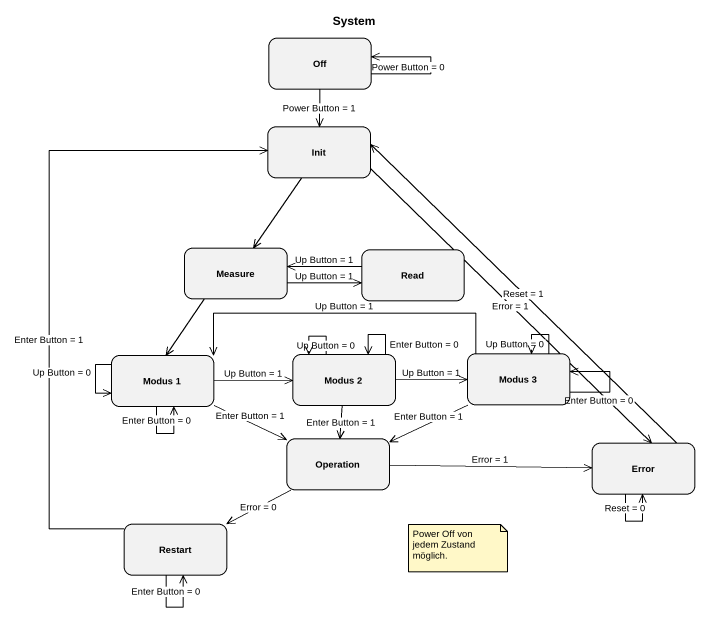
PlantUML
@startuml
title System
hide empty description
state Off
state Init
state Measure
state Read
state "Modus 1" as Modus_1
state "Modus 2" as Modus_2
state "Modus 3" as Modus_3
state Operation
state Error
state Restart
Off --> Off : Power Button = 0
Off --> Init : Power Button = 1
Init --> Measure
Init --> Error : Error = 1
Measure -right-> Read : Up Button = 1
Measure --> Modus_1
Read -left-> Measure : Up Button = 1
Modus_1 --> Modus_1 : Enter Button = 0
Modus_1 --> Modus_1 : Up Button = 0
Modus_1 -right-> Modus_2 : Up Button = 1
Modus_1 -right-> Operation : Enter Button = 1
Modus_2 --> Modus_2 : Up Button = 0
Modus_2 --> Modus_2 : Enter Button = 0
Modus_2 -right-> Modus_3 : Up Button = 1
Modus_2 --> Operation : Enter Button = 1
Modus_3 -left-> Modus_1 : Up Button = 1
Modus_3 --> Modus_3 : Enter Button = 0
Modus_3 --> Modus_3 : Up Button = 0
Modus_3 -left-> Operation : Enter Button = 1
Operation -right-> Error : Error = 1
Operation -left-> Restart : Error = 0
Error -up-> Init : Reset = 1
Error --> Error : Reset = 0
Restart -up-> Init : Enter Button = 1
Restart --> Restart : Enter Button = 0
note as N1
  Power Off von jedem Zustand möglich.
end note
@enduml
